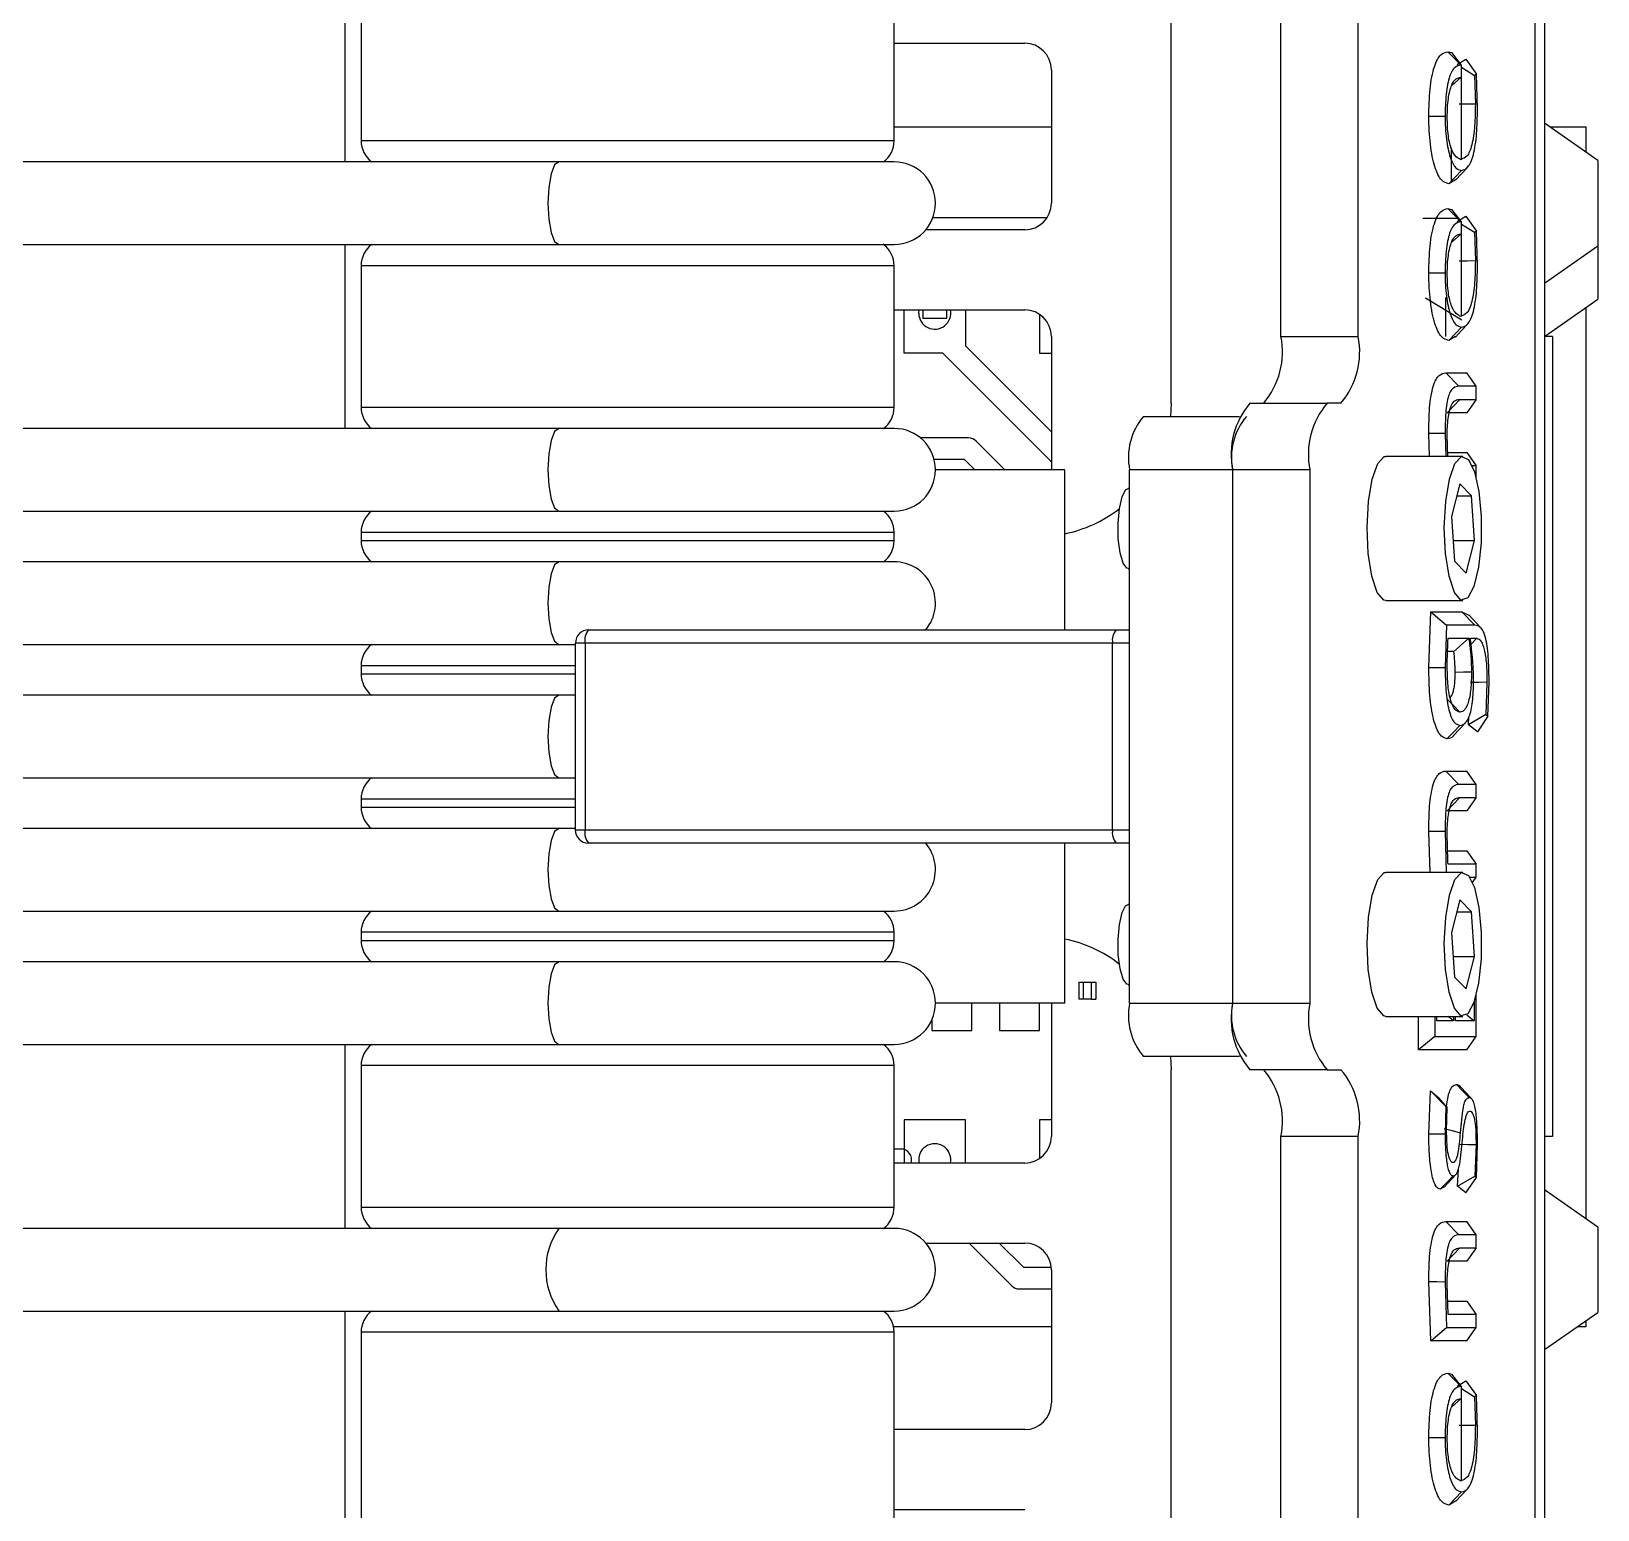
# Model space of a CAD drawing. Header units: millimetres. Extents: x 2 to 418, y 2 to 295.
# Drawn here: x 113.56 to 137.07, y 74.84 to 97.01 of the extents above; entities that cross this region are included whole.
import ezdxf

# ---------------------------------------------------------------- set-up
doc = ezdxf.new("R2010")
doc.units = ezdxf.units.MM

msp = doc.modelspace()

# ---------------------------------------------------------------- linework, layer by layer
at = {"color": 7, "linetype": 'Continuous', "lineweight": 25}
for p, q in [((130.667, 91.437), (130.667, 108.037)), ((132.313, 92.437), (132.313, 107.637)), ((133.472, 92.437), (133.472, 107.637)), ((136.131, 65.237), (136.131, 107.637)), ((136.267, 107.637), (136.267, 65.237)), ((118.267, 95.057), (118.267, 101.817)), ((118.507, 101.498), (118.507, 95.375)), ((126.507, 95.375), (126.507, 101.498)), ((126.507, 96.837), (128.467, 96.837)), ((134.82, 96.707), (134.88, 96.695)), ((135.021, 96.507), (134.88, 96.695)), ((128.867, 96.437), (128.867, 94.437)), ((134.959, 96.515), (135.087, 96.595)), ((135.021, 96.507), (135.014, 96.507)), ((135.021, 95.099), (135.021, 96.507)), ((135.021, 96.476), (135.219, 96.354)), ((135.087, 96.595), (135.246, 96.371)), ((135.019, 96.329), (134.872, 96.198)), ((135.019, 96.329), (135.019, 95.087)), ((135.246, 96.371), (135.219, 96.354)), ((135.219, 96.354), (135.231, 95.922)), ((135.263, 95.85), (135.246, 96.371)), ((126.507, 95.581), (128.867, 95.581)), ((137.067, 95.077), (136.267, 95.637)), ((136.347, 95.581), (136.891, 95.581)), ((136.891, 95.581), (136.891, 95.2)), ((134.867, 95.268), (134.867, 94.749)), ((121.472, 95.057), (108.352, 95.057)), ((126.507, 95.057), (121.472, 95.057)), ((137.067, 95.077), (137.067, 94.437)), ((134.831, 94.729), (135.024, 94.929)), ((134.934, 94.788), (134.831, 94.729)), ((134.82, 94.355), (134.88, 94.343)), ((135.021, 94.155), (134.88, 94.343)), ((137.067, 94.437), (137.067, 93.797)), ((128.801, 94.217), (127.087, 94.217)), ((134.445, 94.211), (134.98, 94.211)), ((134.959, 94.163), (135.087, 94.243)), ((135.021, 94.155), (135.014, 94.155)), ((135.021, 92.747), (135.021, 94.155)), ((135.021, 94.124), (135.219, 94.002)), ((135.087, 94.243), (135.246, 94.019)), ((108.352, 93.817), (121.472, 93.817)), ((118.267, 91.057), (118.267, 93.817)), ((121.472, 93.817), (126.507, 93.817)), ((128.467, 94.037), (126.981, 94.037)), ((135.019, 93.977), (134.872, 93.846)), ((135.019, 93.977), (135.019, 92.735)), ((135.246, 94.019), (135.219, 94.002)), ((135.219, 94.002), (135.231, 93.57)), ((135.263, 93.498), (135.246, 94.019)), ((136.267, 93.237), (137.067, 93.797)), ((137.067, 93.797), (137.067, 92.997)), ((118.507, 93.498), (118.507, 91.375)), ((126.507, 91.375), (126.507, 93.498)), ((134.485, 93.016), (135.026, 92.688)), ((134.785, 93.02), (134.785, 92.437)), ((136.267, 92.437), (137.067, 92.997)), ((136.891, 92.874), (136.891, 79.2)), ((126.507, 92.837), (128.467, 92.837)), ((126.657, 92.187), (126.657, 92.837)), ((126.877, 92.787), (126.882, 92.837)), ((126.937, 92.837), (126.937, 92.707)), ((127.297, 92.707), (126.937, 92.707)), ((127.297, 92.707), (127.297, 92.837)), ((127.577, 92.837), (127.577, 92.299)), ((128.689, 92.769), (128.689, 92.187)), ((128.867, 92.437), (128.867, 90.437)), ((132.313, 92.437), (133.472, 92.437)), ((134.831, 92.377), (135.024, 92.577)), ((134.934, 92.436), (134.831, 92.377)), ((136.387, 92.437), (136.267, 92.437)), ((136.387, 92.437), (136.387, 80.437)), ((127.237, 92.187), (126.657, 92.187)), ((128.867, 90.556), (127.237, 92.187)), ((127.577, 92.299), (128.867, 91.009)), ((128.689, 92.187), (128.867, 92.187)), ((134.788, 91.891), (135.102, 91.891)), ((134.981, 91.691), (134.788, 91.891)), ((135.244, 91.691), (134.981, 91.691)), ((135.244, 91.691), (135.102, 91.891)), ((135.244, 91.494), (135.244, 91.691)), ((135, 91.494), (134.807, 91.294)), ((135, 91.494), (135.244, 91.494)), ((135.244, 91.494), (135.102, 91.294)), ((130.25, 91.237), (131.691, 91.237)), ((130.667, 91.437), (130.657, 91.237)), ((131.847, 91.437), (133.006, 91.437)), ((133.213, 91.437), (133.006, 91.437)), ((135.102, 91.294), (134.807, 91.294)), ((121.472, 91.057), (108.352, 91.057)), ((126.507, 91.057), (121.472, 91.057)), ((127.625, 90.915), (126.902, 90.915)), ((128.169, 90.437), (127.738, 90.868)), ((134.545, 90.637), (134.532, 90.984)), ((134.777, 90.983), (134.787, 90.637)), ((134.817, 90.637), (134.809, 90.949)), ((127.106, 90.595), (127.559, 90.595)), ((127.559, 90.595), (127.717, 90.437)), ((135.045, 90.637), (133.886, 90.637)), ((134.816, 90.697), (135.102, 90.697)), ((135.102, 90.697), (135.244, 90.497)), ((129.067, 90.437), (127.127, 90.437)), ((129.067, 88.037), (129.067, 90.437)), ((131.588, 90.437), (130.042, 90.437)), ((130.042, 82.437), (130.042, 90.437)), ((132.747, 90.437), (131.588, 90.437)), ((131.588, 90.437), (131.588, 82.437)), ((132.747, 90.437), (132.747, 82.437)), ((135.244, 90.497), (135.183, 90.497)), ((135.244, 90.316), (135.244, 90.497)), ((130.042, 90.157), (130.022, 90.157)), ((134.999, 90.226), (134.872, 89.736)), ((134.952, 90.047), (135.172, 90.047)), ((135.172, 90.047), (134.999, 90.226)), ((135.218, 89.377), (135.172, 90.047)), ((108.352, 89.817), (121.472, 89.817)), ((121.472, 89.817), (126.507, 89.817)), ((134.872, 89.736), (134.918, 89.067)), ((118.507, 89.498), (118.507, 89.375)), ((126.507, 89.375), (126.507, 89.498)), ((134.897, 89.377), (135.218, 89.377)), ((135.091, 88.888), (135.218, 89.377)), ((121.472, 89.057), (108.352, 89.057)), ((126.507, 89.057), (121.472, 89.057)), ((130.022, 88.957), (130.042, 88.957)), ((134.918, 89.067), (135.091, 88.888)), ((133.886, 88.477), (135.045, 88.477)), ((134.532, 87.469), (134.564, 88.307)), ((134.564, 88.307), (135.028, 88.307)), ((134.564, 88.307), (134.797, 88.107)), ((135.028, 88.307), (135.133, 88.256)), ((135.028, 88.307), (135.221, 88.107)), ((135.312, 88.066), (135.133, 88.259)), ((121.919, 88.037), (129.839, 88.037)), ((129.839, 88.037), (130.042, 88.037)), ((134.797, 88.107), (134.777, 87.47)), ((135.221, 88.107), (134.797, 88.107)), ((108.352, 87.817), (121.472, 87.817)), ((121.472, 87.817), (121.719, 87.817)), ((121.719, 87.837), (121.719, 85.037)), ((121.719, 87.837), (121.725, 87.837)), ((129.787, 87.837), (121.867, 87.837)), ((121.867, 87.837), (121.867, 85.037)), ((129.787, 85.037), (129.787, 87.837)), ((134.907, 87.71), (134.813, 87.71)), ((134.822, 87.91), (135.132, 87.91)), ((135.132, 87.91), (134.907, 87.71)), ((135.156, 87.91), (135.254, 87.91)), ((135.254, 87.91), (135.166, 87.819)), ((118.507, 87.498), (118.507, 87.375)), ((135.405, 87.249), (135.39, 86.764)), ((135.42, 86.741), (135.437, 87.244)), ((121.472, 87.057), (108.352, 87.057)), ((121.719, 87.057), (121.472, 87.057)), ((135.39, 86.764), (135.129, 86.613)), ((135.39, 86.764), (135.42, 86.741)), ((135.129, 86.613), (135.135, 86.731)), ((135.263, 86.508), (135.129, 86.613)), ((135.42, 86.741), (135.263, 86.508)), ((108.352, 85.817), (121.472, 85.817)), ((121.472, 85.817), (121.719, 85.817)), ((134.788, 85.918), (135.102, 85.918)), ((134.981, 85.718), (134.788, 85.918)), ((135.244, 85.718), (135.102, 85.918)), ((135.244, 85.718), (134.981, 85.718)), ((135.244, 85.521), (135.244, 85.718)), ((118.507, 85.498), (118.507, 85.375)), ((135, 85.521), (134.807, 85.321)), ((135, 85.521), (135.244, 85.521)), ((135.244, 85.521), (135.102, 85.321)), ((135.102, 85.321), (134.807, 85.321)), ((121.472, 85.057), (108.352, 85.057)), ((121.719, 85.057), (121.472, 85.057)), ((121.867, 85.037), (129.787, 85.037)), ((134.554, 84.397), (134.532, 85.01)), ((134.777, 85.009), (134.795, 84.397)), ((129.839, 84.837), (121.919, 84.837)), ((129.067, 82.437), (129.067, 84.837)), ((130.042, 84.837), (129.839, 84.837)), ((134.814, 84.723), (135.102, 84.723)), ((135.102, 84.723), (135.244, 84.523)), ((135.244, 84.523), (134.821, 84.523)), ((135.244, 84.326), (135.244, 84.523)), ((135.045, 84.397), (133.886, 84.397)), ((135.144, 84.326), (135.244, 84.326)), ((135.187, 84.246), (135.244, 84.326)), ((134.999, 83.986), (134.872, 83.496)), ((135.172, 83.807), (134.999, 83.986)), ((108.352, 83.817), (121.472, 83.817)), ((121.472, 83.817), (126.507, 83.817)), ((130.042, 83.917), (130.022, 83.917)), ((134.952, 83.807), (135.172, 83.807)), ((135.218, 83.137), (135.172, 83.807)), ((118.507, 83.498), (118.507, 83.375)), ((126.507, 83.375), (126.507, 83.498)), ((134.872, 83.496), (134.918, 82.827)), ((121.472, 83.057), (108.352, 83.057)), ((126.507, 83.057), (121.472, 83.057)), ((134.897, 83.137), (135.218, 83.137)), ((135.091, 82.648), (135.218, 83.137)), ((134.918, 82.827), (135.091, 82.648)), ((129.278, 82.751), (129.278, 82.495)), ((129.278, 82.751), (129.342, 82.751)), ((129.342, 82.751), (129.342, 82.495)), ((129.342, 82.751), (129.47, 82.751)), ((129.47, 82.495), (129.47, 82.751)), ((129.47, 82.751), (129.534, 82.751)), ((129.534, 82.751), (129.534, 82.495)), ((130.022, 82.717), (130.042, 82.717)), ((135.244, 81.937), (135.244, 82.557)), ((129.067, 82.437), (127.127, 82.437)), ((127.671, 82.027), (127.671, 82.437)), ((128.087, 82.437), (128.087, 82.027)), ((128.687, 82.027), (128.687, 82.437)), ((128.867, 82.437), (128.867, 80.437)), ((129.342, 82.495), (129.278, 82.495)), ((129.47, 82.495), (129.342, 82.495)), ((129.47, 82.495), (129.534, 82.495)), ((130.042, 82.437), (131.588, 82.437)), ((131.588, 82.437), (132.747, 82.437)), ((135.212, 82.451), (135.212, 82.171)), ((127.071, 82.179), (127.071, 82.027)), ((133.886, 82.237), (135.045, 82.237)), ((134.378, 81.737), (134.378, 82.237)), ((134.623, 82.237), (134.623, 81.937)), ((134.654, 82.171), (134.654, 82.237)), ((134.903, 82.171), (134.654, 82.171)), ((134.903, 82.171), (134.823, 82.237)), ((134.903, 82.237), (134.903, 82.171)), ((134.935, 82.171), (134.935, 82.237)), ((135.212, 82.171), (134.935, 82.171)), ((135.103, 82.26), (135.212, 82.171)), ((108.352, 81.817), (121.472, 81.817)), ((118.267, 79.057), (118.267, 81.817)), ((121.472, 81.817), (126.507, 81.817)), ((127.071, 82.027), (127.671, 82.027)), ((128.087, 82.027), (128.687, 82.027)), ((134.623, 81.937), (134.378, 81.737)), ((134.623, 81.937), (135.244, 81.937)), ((135.102, 81.737), (135.244, 81.937)), ((131.691, 81.637), (130.25, 81.637)), ((130.657, 81.637), (130.667, 81.437)), ((135.102, 81.737), (134.378, 81.737)), ((118.507, 81.498), (118.507, 79.375)), ((126.507, 79.375), (126.507, 81.498)), ((130.667, 64.837), (130.667, 81.437)), ((133.006, 81.437), (131.847, 81.437)), ((133.006, 81.437), (133.213, 81.437)), ((134.532, 80.472), (134.56, 81.121)), ((134.56, 81.121), (134.682, 81.016)), ((134.79, 80.885), (134.56, 81.121)), ((134.81, 80.868), (134.682, 81.016)), ((134.79, 80.885), (134.777, 80.472)), ((134.81, 80.868), (134.79, 80.885)), ((126.657, 80.687), (126.657, 80.037)), ((127.577, 80.687), (126.657, 80.687)), ((127.577, 80.037), (127.577, 80.687)), ((128.689, 80.687), (128.689, 80.104)), ((128.867, 80.687), (128.689, 80.687)), ((134.799, 80.521), (134.81, 80.868)), ((133.472, 80.437), (132.313, 80.437)), ((132.313, 65.237), (132.313, 80.437)), ((133.472, 65.237), (133.472, 80.437)), ((136.387, 80.437), (136.267, 80.437)), ((126.609, 80.247), (126.507, 80.247)), ((135.241, 80.316), (135.224, 79.841)), ((135.247, 79.822), (135.263, 80.315)), ((128.467, 80.037), (126.507, 80.037)), ((134.963, 79.69), (134.976, 79.945)), ((134.761, 79.674), (134.94, 79.866)), ((134.963, 79.69), (135.224, 79.841)), ((135.088, 79.59), (135.247, 79.822)), ((135.224, 79.841), (135.247, 79.822)), ((134.761, 79.679), (134.704, 79.646)), ((135.088, 79.59), (134.963, 79.69)), ((137.067, 79.077), (136.267, 79.637)), ((121.472, 79.057), (108.352, 79.057)), ((126.507, 79.057), (121.472, 79.057)), ((134.788, 79.161), (135.102, 79.161)), ((134.981, 78.961), (134.788, 79.161)), ((135.244, 78.961), (135.102, 79.161)), ((137.067, 79.077), (137.067, 78.437)), ((126.981, 78.837), (128.467, 78.837)), ((127.633, 78.837), (128.274, 78.196)), ((128.453, 78.469), (128.085, 78.837)), ((135, 78.763), (134.807, 78.563)), ((135.244, 78.961), (134.981, 78.961)), ((135, 78.763), (135.244, 78.763)), ((135.244, 78.763), (135.102, 78.563)), ((135.244, 78.763), (135.244, 78.961)), ((135.102, 78.563), (134.807, 78.563)), ((128.866, 78.469), (128.453, 78.469)), ((128.867, 78.437), (128.867, 76.437)), ((137.067, 78.437), (137.067, 77.797)), ((128.387, 78.149), (128.867, 78.149)), ((134.564, 77.369), (134.532, 78.253)), ((134.777, 78.252), (134.797, 77.569)), ((134.821, 77.766), (134.809, 78.219)), ((134.816, 77.966), (135.102, 77.966)), ((135.102, 77.966), (135.244, 77.766)), ((108.352, 77.817), (121.472, 77.817)), ((118.267, 71.057), (118.267, 77.817)), ((121.472, 77.817), (126.507, 77.817)), ((135.244, 77.766), (134.821, 77.766)), ((135.244, 77.569), (135.244, 77.766)), ((136.267, 77.237), (137.067, 77.797)), ((136.891, 77.674), (136.891, 77.581)), ((118.507, 77.498), (118.507, 71.375)), ((128.867, 77.581), (126.498, 77.581)), ((126.507, 71.375), (126.507, 77.498)), ((134.564, 77.369), (134.797, 77.569)), ((135.102, 77.369), (134.564, 77.369)), ((134.797, 77.569), (135.244, 77.569)), ((135.102, 77.369), (135.244, 77.569)), ((136.891, 77.581), (136.758, 77.581)), ((134.82, 76.883), (134.88, 76.871)), ((135.021, 76.683), (134.88, 76.871)), ((134.959, 76.691), (135.087, 76.771)), ((135.021, 76.683), (135.014, 76.683)), ((135.021, 75.275), (135.021, 76.683)), ((135.021, 76.652), (135.219, 76.53)), ((135.087, 76.771), (135.246, 76.547)), ((135.019, 76.505), (134.872, 76.374)), ((135.019, 76.505), (135.019, 75.263)), ((135.246, 76.547), (135.219, 76.53)), ((135.219, 76.53), (135.231, 76.098)), ((135.263, 76.026), (135.246, 76.547)), ((128.467, 76.037), (126.507, 76.037)), ((126.507, 74.837), (128.467, 74.837)), ((134.934, 74.964), (134.831, 74.905))]:
    msp.add_line(p, q, dxfattribs=at)
at = {"color": 8, "linetype": 'Continuous', "lineweight": 25}
for p, q in [((118.507, 95.375), (120.071, 95.375)), ((120.071, 95.375), (126.507, 95.375)), ((126.507, 93.498), (118.507, 93.498)), ((118.507, 91.375), (120.071, 91.375)), ((120.071, 91.375), (126.507, 91.375)), ((126.507, 89.498), (118.507, 89.498)), ((118.507, 89.375), (120.071, 89.375)), ((120.071, 89.375), (126.507, 89.375)), ((121.867, 87.837), (121.719, 87.837)), ((130.042, 87.837), (129.787, 87.837)), ((121.719, 87.498), (118.507, 87.498)), ((118.507, 87.375), (120.071, 87.375)), ((120.071, 87.375), (121.719, 87.375)), ((121.719, 85.498), (118.507, 85.498)), ((118.507, 85.375), (120.071, 85.375)), ((120.071, 85.375), (121.719, 85.375)), ((121.719, 85.037), (121.867, 85.037)), ((129.787, 85.037), (130.042, 85.037)), ((126.507, 83.498), (118.507, 83.498)), ((118.507, 83.375), (120.071, 83.375)), ((120.071, 83.375), (126.507, 83.375)), ((126.507, 81.498), (118.507, 81.498)), ((118.507, 79.375), (120.071, 79.375)), ((120.071, 79.375), (126.507, 79.375)), ((126.507, 77.498), (118.507, 77.498))]:
    msp.add_line(p, q, dxfattribs=at)
at = {"color": 7, "linetype": 'Continuous', "lineweight": 25, "flags": 128}
for points in [[(135.014, 96.507), (134.917, 96.607), (134.82, 96.707)], [(134.777, 95.738), (134.655, 95.738), (134.532, 95.738)], [(135.231, 95.922), (135.109, 95.921), (134.986, 95.921)], [(134.934, 94.781), (135.024, 94.878), (135.113, 94.974)], [(135.014, 94.155), (134.917, 94.255), (134.82, 94.355)], [(134.777, 93.386), (134.655, 93.386), (134.532, 93.386)], [(135.231, 93.57), (135.109, 93.569), (134.986, 93.569)], [(134.934, 92.429), (135.024, 92.526), (135.113, 92.622)], [(134.777, 90.983), (134.655, 90.983), (134.532, 90.984)], [(133.886, 88.477), (133.856, 88.483), (133.757, 88.598), (133.676, 88.842), (133.624, 89.182), (133.606, 89.573), (133.627, 89.962), (133.682, 90.297), (133.765, 90.531), (133.864, 90.634), (133.886, 90.637)], [(135.117, 88.514), (135.015, 88.483), (134.917, 88.598), (134.836, 88.842), (134.783, 89.182), (134.765, 89.573), (134.786, 89.962), (134.841, 90.297), (134.924, 90.531), (135.023, 90.634), (135.126, 90.591), (135.217, 90.408), (135.285, 90.111), (135.32, 89.739), (135.319, 89.342), (135.28, 88.974), (135.21, 88.685), (135.117, 88.514)], [(130.022, 88.957), (130.002, 88.962), (129.944, 89.037), (129.899, 89.191), (129.872, 89.401), (129.868, 89.635), (129.888, 89.857), (129.928, 90.033), (129.982, 90.136), (130.022, 90.157)], [(134.532, 87.469), (134.655, 87.469), (134.777, 87.47)], [(134.928, 87.403), (135.051, 87.404), (135.173, 87.405)], [(135.405, 87.249), (135.283, 87.248), (135.16, 87.248)], [(134.804, 87.001), (134.901, 86.901), (134.998, 86.801)], [(134.805, 86.403), (134.901, 86.503), (134.998, 86.603)], [(134.904, 86.45), (134.994, 86.546), (135.084, 86.643)], [(134.777, 85.009), (134.655, 85.01), (134.532, 85.01)], [(133.886, 82.237), (133.856, 82.243), (133.757, 82.358), (133.676, 82.602), (133.624, 82.942), (133.606, 83.333), (133.627, 83.722), (133.682, 84.057), (133.765, 84.291), (133.864, 84.394), (133.886, 84.397)], [(135.117, 82.274), (135.015, 82.243), (134.917, 82.358), (134.836, 82.602), (134.783, 82.942), (134.765, 83.333), (134.786, 83.722), (134.841, 84.057), (134.924, 84.291), (135.023, 84.394), (135.126, 84.351), (135.217, 84.168), (135.285, 83.871), (135.32, 83.499), (135.319, 83.102), (135.28, 82.734), (135.21, 82.445), (135.117, 82.274)], [(130.022, 82.717), (130.002, 82.722), (129.944, 82.797), (129.899, 82.951), (129.872, 83.161), (129.868, 83.395), (129.888, 83.617), (129.928, 83.793), (129.982, 83.896), (130.022, 83.917)], [(134.949, 81.214), (135.045, 81.114), (135.142, 81.014)], [(135.184, 80.99), (135.096, 81.085), (135.007, 81.18)], [(134.777, 80.472), (134.655, 80.472), (134.532, 80.472)], [(134.762, 80.557), (134.883, 80.524), (135.004, 80.49)], [(134.996, 80.318), (135.119, 80.317), (135.241, 80.316)], [(134.898, 79.846), (134.801, 79.746), (134.704, 79.646)], [(134.777, 78.252), (134.655, 78.253), (134.532, 78.253)], [(135.014, 76.683), (134.917, 76.783), (134.82, 76.883)], [(135.231, 76.098), (135.109, 76.097), (134.986, 76.097)], [(134.777, 75.914), (134.655, 75.914), (134.532, 75.914)], [(134.831, 74.905), (134.928, 75.005), (135.024, 75.105)], [(134.934, 74.957), (135.024, 75.054), (135.113, 75.15)]]:
    msp.add_lwpolyline(points, dxfattribs=at)
at = {"color": 8, "linetype": 'Continuous', "lineweight": 25, "flags": 128}
for points in [[(121.472, 95.057), (121.41, 95.01), (121.358, 94.875), (121.323, 94.674), (121.311, 94.437), (121.323, 94.199), (121.358, 93.998), (121.41, 93.864), (121.472, 93.817), (121.472, 93.817)], [(121.472, 91.057), (121.41, 91.01), (121.358, 90.875), (121.323, 90.674), (121.311, 90.437), (121.323, 90.199), (121.358, 89.998), (121.41, 89.864), (121.472, 89.817), (121.472, 89.817)], [(121.472, 89.057), (121.41, 89.01), (121.358, 88.875), (121.323, 88.674), (121.311, 88.437), (121.323, 88.199), (121.358, 87.998), (121.41, 87.864), (121.472, 87.817), (121.472, 87.817)], [(121.472, 87.057), (121.41, 87.01), (121.358, 86.875), (121.323, 86.674), (121.311, 86.437), (121.323, 86.199), (121.358, 85.998), (121.41, 85.864), (121.472, 85.817), (121.472, 85.817)], [(121.472, 85.057), (121.41, 85.01), (121.358, 84.875), (121.323, 84.674), (121.311, 84.437), (121.323, 84.199), (121.358, 83.998), (121.41, 83.864), (121.472, 83.817), (121.472, 83.817)], [(121.472, 83.057), (121.41, 83.01), (121.358, 82.875), (121.323, 82.674), (121.311, 82.437), (121.323, 82.199), (121.358, 81.998), (121.41, 81.864), (121.472, 81.817), (121.472, 81.817)]]:
    msp.add_lwpolyline(points, dxfattribs=at)
at = {"color": 7, "linetype": 'Continuous', "lineweight": 25}
for centre, radius, start, end in [((128.467, 96.437), 0.4, 0, 90), ((118.907, 95.375), 0.4, 180, 232.7253), ((126.107, 95.375), 0.4, 307.2747, 0), ((126.507, 94.437), 0.62, 270, 90), ((128.467, 94.437), 0.4, 270, 0), ((118.907, 93.498), 0.4, 127.2747, 180), ((126.107, 93.498), 0.4, 0, 53.5401), ((127.117, 92.787), 0.24, 180, 12.0247), ((128.467, 92.437), 0.4, 0, 90), ((131.153, 92.204), 1.183, 319.6097, 11.3687), ((132.312, 92.204), 1.183, 319.6095, 11.369), ((118.907, 91.375), 0.4, 180, 232.7253), ((126.107, 91.375), 0.4, 307.2747, 0), ((130.97, 90.623), 0.947, 139.609, 191.3695), ((132.748, 90.67), 1.183, 139.6097, 191.3687), ((132.516, 90.623), 0.947, 139.6097, 191.3687), ((133.907, 90.67), 1.183, 139.6092, 191.369), ((126.507, 90.437), 0.62, 270, 90), ((127.625, 90.755), 0.16, 45, 90), ((118.907, 89.498), 0.4, 127.2747, 180), ((126.107, 89.498), 0.4, 0, 52.7253), ((128.667, 91.437), 2, 281.537, 307.5881), ((118.907, 89.375), 0.4, 180, 232.7253), ((126.107, 89.375), 0.4, 307.2747, 0), ((126.507, 88.437), 0.62, 319.8222, 90), ((121.922, 87.84), 0.197, 91.0102, 180.9759), ((122.099, 87.883), 0.237, 139.6087, 191.3697), ((130.019, 87.883), 0.237, 139.6099, 191.367), ((118.907, 87.498), 0.4, 127.2747, 180), ((118.907, 87.375), 0.4, 180, 232.7253), ((118.907, 85.498), 0.4, 127.2747, 180), ((118.907, 85.375), 0.4, 180, 232.7253), ((121.919, 85.037), 0.2, 180, 270), ((122.099, 84.99), 0.237, 168.6303, 220.3913), ((130.019, 84.99), 0.237, 168.633, 220.3901), ((126.507, 84.437), 0.62, 270, 40.1778), ((118.907, 83.498), 0.4, 127.2747, 180), ((126.107, 83.498), 0.4, 0, 52.7253), ((118.907, 83.375), 0.4, 180, 232.7253), ((126.107, 83.375), 0.4, 307.2747, 0), ((128.667, 81.437), 2, 52.4119, 78.463), ((126.507, 82.437), 0.62, 270, 90), ((130.97, 82.25), 0.947, 168.6305, 220.391), ((132.748, 82.204), 1.183, 168.6313, 220.3903), ((132.516, 82.25), 0.947, 168.6313, 220.3903), ((133.907, 82.204), 1.183, 168.631, 220.3908), ((118.907, 81.498), 0.4, 127.2747, 180), ((126.107, 81.498), 0.4, 0, 52.7253), ((131.153, 80.67), 1.183, 348.6313, 40.3903), ((132.312, 80.67), 1.183, 348.631, 40.3905), ((128.467, 80.437), 0.4, 270, 0), ((126.609, 80.087), 0.16, 341.79, 90), ((127.117, 80.087), 0.24, 347.9753, 192.0247), ((118.907, 79.375), 0.4, 180, 232.7253), ((126.107, 79.375), 0.4, 307.2747, 0), ((126.507, 78.437), 0.62, 270, 90), ((128.467, 78.437), 0.4, 0, 90), ((128.387, 78.309), 0.16, 225, 270), ((118.907, 77.498), 0.4, 127.2747, 180), ((126.107, 77.498), 0.4, 0, 52.7253), ((128.467, 76.437), 0.4, 270, 0)]:
    msp.add_arc(centre, radius, start, end, dxfattribs=at)
at = {"color": 8, "linetype": 'Continuous', "lineweight": 25}
msp.add_arc((122.371, 78.437), 1.092, 145.4171, 214.5829, dxfattribs=at)
at = {"color": 7, "linetype": 'Continuous', "lineweight": 25}
for points, knots in [([(134.532, 95.738), (134.535, 95.879), (134.54, 96.09), (134.576, 96.335), (134.614, 96.488), (134.661, 96.598), (134.73, 96.69), (134.784, 96.701), (134.82, 96.707)], [0, 0, 0, 0, 0.249247, 0.374334, 0.49948, 0.624589, 0.749835, 1, 1, 1, 1]), ([(135.014, 96.507), (134.984, 96.503), (134.94, 96.495), (134.883, 96.427), (134.844, 96.344), (134.813, 96.222), (134.783, 96.024), (134.779, 95.852), (134.777, 95.738)], [0, 0, 0, 0, 0.250605, 0.376149, 0.501648, 0.626826, 0.751937, 1, 1, 1, 1]), ([(134.809, 95.727), (134.81, 95.775), (134.811, 95.871), (134.824, 96.006), (134.846, 96.123), (134.875, 96.215), (134.909, 96.275), (134.957, 96.314), (134.994, 96.323), (135.019, 96.329)], [0, 0, 0, 0, 0.125292, 0.249889, 0.374716, 0.499628, 0.624466, 0.749155, 1, 1, 1, 1]), ([(134.831, 94.729), (134.794, 94.738), (134.72, 94.757), (134.635, 94.93), (134.583, 95.134), (134.554, 95.319), (134.536, 95.523), (134.533, 95.666), (134.532, 95.738)], [0, 0, 0, 0, 0.249922, 0.499306, 0.624474, 0.749627, 0.874812, 1, 1, 1, 1]), ([(134.777, 95.738), (134.778, 95.68), (134.78, 95.563), (134.796, 95.396), (134.82, 95.247), (134.864, 95.083), (134.933, 94.949), (134.994, 94.935), (135.024, 94.929)], [0, 0, 0, 0, 0.1247488, 0.2498642, 0.3752749, 0.5004444, 0.7503144, 1, 1, 1, 1]), ([(135.019, 95.087), (134.968, 95.111), (134.904, 95.142), (134.846, 95.327), (134.824, 95.446), (134.811, 95.583), (134.81, 95.679), (134.809, 95.727)], [0, 0, 0, 0, 0.498641, 0.62394, 0.749227, 0.874112, 1, 1, 1, 1]), ([(135.231, 95.922), (135.23, 95.812), (135.227, 95.647), (135.205, 95.444), (135.179, 95.31), (135.146, 95.204), (135.093, 95.12), (135.05, 95.107), (135.021, 95.099)], [0, 0, 0, 0, 0.247928, 0.374025, 0.499393, 0.624617, 0.74985, 1, 1, 1, 1]), ([(135.024, 94.929), (135.056, 94.937), (135.105, 94.949), (135.164, 95.047), (135.203, 95.16), (135.232, 95.31), (135.258, 95.538), (135.261, 95.725), (135.263, 95.85)], [0, 0, 0, 0, 0.249447, 0.374681, 0.499635, 0.624676, 0.749884, 1, 1, 1, 1]), ([(134.532, 93.386), (134.535, 93.527), (134.54, 93.738), (134.576, 93.983), (134.614, 94.136), (134.661, 94.246), (134.73, 94.338), (134.784, 94.349), (134.82, 94.355)], [0, 0, 0, 0, 0.249247, 0.374334, 0.49948, 0.624589, 0.749835, 1, 1, 1, 1]), ([(135.014, 94.155), (134.984, 94.151), (134.94, 94.143), (134.883, 94.075), (134.844, 93.992), (134.813, 93.87), (134.783, 93.672), (134.779, 93.5), (134.777, 93.386)], [0, 0, 0, 0, 0.250605, 0.376149, 0.501648, 0.626827, 0.751937, 1, 1, 1, 1]), ([(134.809, 93.375), (134.81, 93.423), (134.811, 93.519), (134.824, 93.654), (134.846, 93.771), (134.875, 93.863), (134.909, 93.923), (134.957, 93.962), (134.994, 93.971), (135.019, 93.977)], [0, 0, 0, 0, 0.125292, 0.249889, 0.374716, 0.499628, 0.624466, 0.749155, 1, 1, 1, 1]), ([(134.831, 92.377), (134.794, 92.386), (134.72, 92.405), (134.635, 92.578), (134.583, 92.782), (134.554, 92.967), (134.536, 93.171), (134.533, 93.314), (134.532, 93.386)], [0, 0, 0, 0, 0.249922, 0.499306, 0.624474, 0.749627, 0.874812, 1, 1, 1, 1]), ([(134.777, 93.386), (134.778, 93.328), (134.78, 93.211), (134.796, 93.044), (134.82, 92.895), (134.864, 92.731), (134.933, 92.597), (134.994, 92.583), (135.024, 92.577)], [0, 0, 0, 0, 0.1247488, 0.2498642, 0.3752749, 0.5004444, 0.7503144, 1, 1, 1, 1]), ([(135.019, 92.735), (134.968, 92.759), (134.904, 92.79), (134.846, 92.975), (134.824, 93.094), (134.811, 93.231), (134.81, 93.327), (134.809, 93.375)], [0, 0, 0, 0, 0.498641, 0.62394, 0.749227, 0.874112, 1, 1, 1, 1]), ([(135.231, 93.57), (135.23, 93.46), (135.227, 93.295), (135.205, 93.092), (135.179, 92.958), (135.146, 92.852), (135.093, 92.768), (135.05, 92.755), (135.021, 92.747)], [0, 0, 0, 0, 0.247928, 0.374025, 0.499393, 0.624617, 0.74985, 1, 1, 1, 1]), ([(135.024, 92.577), (135.056, 92.585), (135.105, 92.597), (135.164, 92.695), (135.203, 92.808), (135.232, 92.958), (135.258, 93.186), (135.261, 93.373), (135.263, 93.498)], [0, 0, 0, 0, 0.249447, 0.374681, 0.499635, 0.624676, 0.749883, 1, 1, 1, 1]), ([(134.532, 90.984), (134.534, 91.113), (134.536, 91.308), (134.564, 91.546), (134.597, 91.695), (134.64, 91.798), (134.704, 91.877), (134.754, 91.886), (134.788, 91.891)], [0, 0, 0, 0, 0.249758, 0.374849, 0.499737, 0.624735, 0.749862, 1, 1, 1, 1]), ([(134.981, 91.691), (134.954, 91.687), (134.914, 91.681), (134.863, 91.628), (134.827, 91.552), (134.801, 91.434), (134.78, 91.242), (134.778, 91.086), (134.777, 90.983)], [0, 0, 0, 0, 0.250284, 0.375173, 0.500596, 0.625166, 0.750187, 1, 1, 1, 1]), ([(134.809, 90.949), (134.809, 90.993), (134.81, 91.081), (134.821, 91.209), (134.84, 91.32), (134.876, 91.429), (134.932, 91.487), (134.977, 91.492), (135, 91.494)], [0, 0, 0, 0, 0.125319, 0.250715, 0.37579, 0.500865, 0.749544, 1, 1, 1, 1]), ([(135.437, 87.244), (135.436, 87.361), (135.434, 87.536), (135.415, 87.757), (135.39, 87.906), (135.353, 88.012), (135.297, 88.094), (135.251, 88.102), (135.221, 88.107)], [0, 0, 0, 0, 0.250369, 0.375575, 0.500445, 0.624928, 0.750055, 1, 1, 1, 1]), ([(134.809, 87.465), (134.809, 87.54), (134.81, 87.633), (134.814, 87.726), (134.815, 87.75), (134.816, 87.769), (134.816, 87.786), (134.817, 87.8), (134.817, 87.8), (134.817, 87.803), (134.818, 87.812), (134.819, 87.848), (134.821, 87.883), (134.822, 87.91)], [0, 0, 0, 0, 0.499848, 0.624864, 0.62916, 0.661479, 0.749909, 0.750032, 0.751122, 0.754257, 0.766295, 0.813438, 1, 1, 1, 1]), ([(134.928, 87.403), (134.927, 87.457), (134.926, 87.565), (134.913, 87.662), (134.907, 87.71)], [0, 0, 0, 0, 0.4998222, 1, 1, 1, 1]), ([(135.132, 87.91), (135.136, 87.881), (135.141, 87.844), (135.146, 87.805), (135.147, 87.795), (135.148, 87.792), (135.153, 87.751), (135.168, 87.629), (135.171, 87.494), (135.173, 87.405)], [0, 0, 0, 0, 0.184045, 0.232125, 0.24518, 0.248961, 0.250911, 0.501053, 1, 1, 1, 1]), ([(135.205, 87.293), (135.202, 87.402), (135.199, 87.511), (135.188, 87.612), (135.188, 87.619), (135.185, 87.645), (135.174, 87.743), (135.164, 87.836), (135.156, 87.91)], [0, 0, 0, 0, 0.497617, 0.498815, 0.508021, 0.533395, 0.629051, 1, 1, 1, 1]), ([(135.254, 87.91), (135.276, 87.902), (135.308, 87.889), (135.346, 87.805), (135.37, 87.721), (135.388, 87.614), (135.403, 87.457), (135.404, 87.332), (135.405, 87.249)], [0, 0, 0, 0, 0.249418, 0.374942, 0.499974, 0.625811, 0.751143, 1, 1, 1, 1]), ([(134.805, 86.403), (134.768, 86.414), (134.713, 86.43), (134.647, 86.554), (134.603, 86.686), (134.57, 86.856), (134.539, 87.114), (134.535, 87.327), (134.532, 87.469)], [0, 0, 0, 0, 0.249666, 0.374854, 0.500006, 0.62515, 0.750346, 1, 1, 1, 1]), ([(134.777, 87.47), (134.779, 87.354), (134.782, 87.181), (134.806, 86.969), (134.833, 86.829), (134.869, 86.722), (134.923, 86.623), (134.968, 86.611), (134.998, 86.603)], [0, 0, 0, 0, 0.249661, 0.374893, 0.499509, 0.624718, 0.750159, 1, 1, 1, 1]), ([(134.998, 86.801), (134.973, 86.808), (134.925, 86.822), (134.87, 86.935), (134.837, 87.071), (134.814, 87.235), (134.811, 87.373), (134.809, 87.465)], [0, 0, 0, 0, 0.252023, 0.502565, 0.62894, 0.754712, 1, 1, 1, 1]), ([(134.852, 87.019), (134.859, 87.027), (134.873, 87.041), (134.893, 87.085), (134.91, 87.147), (134.926, 87.253), (134.927, 87.343), (134.928, 87.403)], [0, 0, 0, 0, 0.158877, 0.3274, 0.495733, 0.664139, 1, 1, 1, 1]), ([(135.173, 87.405), (135.172, 87.318), (135.169, 87.188), (135.147, 87.036), (135.124, 86.941), (135.095, 86.872), (135.053, 86.812), (135.02, 86.805), (134.998, 86.801)], [0, 0, 0, 0, 0.2497787, 0.3747899, 0.499802, 0.6250984, 0.750368, 1, 1, 1, 1]), ([(134.998, 86.603), (135.024, 86.608), (135.063, 86.614), (135.113, 86.678), (135.147, 86.752), (135.175, 86.859), (135.201, 87.039), (135.203, 87.191), (135.205, 87.293)], [0, 0, 0, 0, 0.249298, 0.374608, 0.49914, 0.624342, 0.749697, 1, 1, 1, 1]), ([(134.904, 86.45), (134.903, 86.449), (134.872, 86.404), (134.838, 86.404), (134.805, 86.403)], [0, 0, 0, 0, 0.01639, 1, 1, 1, 1]), ([(134.532, 85.01), (134.534, 85.14), (134.536, 85.335), (134.564, 85.573), (134.597, 85.721), (134.64, 85.825), (134.704, 85.904), (134.754, 85.912), (134.788, 85.918)], [0, 0, 0, 0, 0.249758, 0.374849, 0.499737, 0.624735, 0.749862, 1, 1, 1, 1]), ([(134.981, 85.718), (134.954, 85.714), (134.914, 85.708), (134.863, 85.655), (134.827, 85.579), (134.801, 85.461), (134.78, 85.268), (134.778, 85.113), (134.777, 85.009)], [0, 0, 0, 0, 0.2502842, 0.3751726, 0.5005957, 0.6251659, 0.7501874, 1, 1, 1, 1]), ([(134.809, 84.976), (134.809, 85.02), (134.81, 85.108), (134.821, 85.235), (134.84, 85.347), (134.876, 85.456), (134.932, 85.514), (134.977, 85.518), (135, 85.521)], [0, 0, 0, 0, 0.125319, 0.250715, 0.37579, 0.500865, 0.749544, 1, 1, 1, 1]), ([(134.821, 84.523), (134.82, 84.551), (134.819, 84.586), (134.817, 84.622), (134.817, 84.632), (134.817, 84.635), (134.815, 84.673), (134.811, 84.786), (134.81, 84.9), (134.809, 84.976)], [0, 0, 0, 0, 0.183415, 0.231338, 0.244352, 0.248123, 0.250069, 0.500136, 1, 1, 1, 1]), ([(134.798, 80.881), (134.805, 80.936), (134.818, 81.03), (134.848, 81.126), (134.89, 81.204), (134.925, 81.21), (134.949, 81.214)], [0, 0, 0, 0, 0.252476, 0.439528, 0.62645, 1, 1, 1, 1]), ([(134.949, 81.214), (134.962, 81.213), (134.983, 81.212), (135.001, 81.184), (135.007, 81.176)], [0, 0, 0, 0, 0.689754, 1, 1, 1, 1]), ([(135.142, 81.014), (135.123, 81.012), (135.096, 81.008), (135.063, 80.944), (135.028, 80.787), (135.015, 80.622), (135.004, 80.49)], [0, 0, 0, 0, 0.252687, 0.378691, 0.504236, 1, 1, 1, 1]), ([(135.263, 80.315), (135.262, 80.395), (135.261, 80.554), (135.247, 80.75), (135.226, 80.887), (135.202, 80.968), (135.173, 81.009), (135.152, 81.012), (135.142, 81.014)], [0, 0, 0, 0, 0.250208, 0.499441, 0.624764, 0.749487, 0.874351, 1, 1, 1, 1]), ([(135.033, 80.338), (135.043, 80.446), (135.057, 80.582), (135.085, 80.718), (135.103, 80.772), (135.123, 80.809), (135.138, 80.814), (135.146, 80.817)], [0, 0, 0, 0, 0.4990057, 0.624564, 0.7490729, 0.8742839, 1, 1, 1, 1]), ([(135.146, 80.817), (135.154, 80.816), (135.169, 80.813), (135.191, 80.783), (135.21, 80.733), (135.229, 80.639), (135.24, 80.493), (135.241, 80.375), (135.241, 80.316)], [0, 0, 0, 0, 0.1247003, 0.2500624, 0.3754055, 0.5003011, 0.7499091, 1, 1, 1, 1]), ([(134.704, 79.646), (134.691, 79.649), (134.666, 79.654), (134.629, 79.703), (134.596, 79.787), (134.562, 79.937), (134.536, 80.173), (134.533, 80.372), (134.532, 80.472)], [0, 0, 0, 0, 0.125199, 0.2502677, 0.375351, 0.5004835, 0.7498201, 1, 1, 1, 1]), ([(134.777, 80.472), (134.778, 80.399), (134.779, 80.252), (134.796, 80.075), (134.818, 79.956), (134.842, 79.889), (134.869, 79.851), (134.888, 79.848), (134.898, 79.846)], [0, 0, 0, 0, 0.250192, 0.499189, 0.624347, 0.749498, 0.874703, 1, 1, 1, 1]), ([(134.893, 80.043), (134.886, 80.045), (134.871, 80.049), (134.85, 80.08), (134.833, 80.13), (134.814, 80.217), (134.801, 80.353), (134.8, 80.465), (134.799, 80.521)], [0, 0, 0, 0, 0.126074, 0.250984, 0.376068, 0.501314, 0.750665, 1, 1, 1, 1]), ([(135.004, 80.49), (134.994, 80.383), (134.983, 80.249), (134.954, 80.123), (134.936, 80.076), (134.915, 80.048), (134.9, 80.045), (134.893, 80.043)], [0, 0, 0, 0, 0.500249, 0.625378, 0.749398, 0.874452, 1, 1, 1, 1]), ([(134.898, 79.846), (134.915, 79.849), (134.94, 79.855), (134.97, 79.917), (135.007, 80.055), (135.021, 80.212), (135.033, 80.338)], [0, 0, 0, 0, 0.2496532, 0.3742572, 0.4993999, 1, 1, 1, 1]), ([(134.532, 78.253), (134.534, 78.383), (134.536, 78.578), (134.564, 78.815), (134.597, 78.964), (134.64, 79.068), (134.704, 79.146), (134.754, 79.155), (134.788, 79.161)], [0, 0, 0, 0, 0.2497576, 0.3748487, 0.499737, 0.6247353, 0.7498616, 1, 1, 1, 1]), ([(134.981, 78.961), (134.954, 78.957), (134.914, 78.95), (134.863, 78.897), (134.827, 78.822), (134.801, 78.703), (134.78, 78.511), (134.778, 78.356), (134.777, 78.252)], [0, 0, 0, 0, 0.250284, 0.375173, 0.500596, 0.625166, 0.750187, 1, 1, 1, 1]), ([(134.809, 78.219), (134.809, 78.262), (134.81, 78.35), (134.821, 78.478), (134.84, 78.589), (134.876, 78.699), (134.932, 78.756), (134.977, 78.761), (135, 78.763)], [0, 0, 0, 0, 0.125319, 0.250715, 0.37579, 0.500865, 0.749544, 1, 1, 1, 1]), ([(134.532, 75.914), (134.535, 76.055), (134.54, 76.266), (134.576, 76.511), (134.614, 76.664), (134.661, 76.774), (134.73, 76.866), (134.784, 76.877), (134.82, 76.883)], [0, 0, 0, 0, 0.249247, 0.374334, 0.49948, 0.624589, 0.749835, 1, 1, 1, 1]), ([(135.014, 76.683), (134.984, 76.679), (134.94, 76.671), (134.883, 76.603), (134.844, 76.52), (134.813, 76.398), (134.783, 76.2), (134.779, 76.028), (134.777, 75.914)], [0, 0, 0, 0, 0.250605, 0.376149, 0.501648, 0.626826, 0.751936, 1, 1, 1, 1]), ([(134.809, 75.903), (134.81, 75.951), (134.811, 76.047), (134.824, 76.182), (134.846, 76.299), (134.875, 76.391), (134.909, 76.451), (134.957, 76.49), (134.994, 76.499), (135.019, 76.505)], [0, 0, 0, 0, 0.125292, 0.249888, 0.374716, 0.499627, 0.624466, 0.749154, 1, 1, 1, 1]), ([(135.231, 76.098), (135.23, 75.988), (135.227, 75.823), (135.205, 75.62), (135.179, 75.486), (135.146, 75.38), (135.093, 75.296), (135.05, 75.283), (135.021, 75.275)], [0, 0, 0, 0, 0.247928, 0.374025, 0.499393, 0.624617, 0.74985, 1, 1, 1, 1]), ([(135.024, 75.105), (135.056, 75.113), (135.105, 75.125), (135.164, 75.223), (135.203, 75.336), (135.232, 75.486), (135.258, 75.714), (135.261, 75.901), (135.263, 76.026)], [0, 0, 0, 0, 0.2494469, 0.3746808, 0.499635, 0.6246752, 0.7498835, 1, 1, 1, 1]), ([(134.831, 74.905), (134.794, 74.914), (134.72, 74.933), (134.635, 75.106), (134.583, 75.31), (134.554, 75.495), (134.536, 75.699), (134.533, 75.842), (134.532, 75.914)], [0, 0, 0, 0, 0.249922, 0.499306, 0.624474, 0.749627, 0.874812, 1, 1, 1, 1]), ([(134.777, 75.914), (134.778, 75.856), (134.78, 75.739), (134.796, 75.572), (134.82, 75.423), (134.864, 75.259), (134.933, 75.125), (134.994, 75.111), (135.024, 75.105)], [0, 0, 0, 0, 0.124749, 0.249864, 0.375275, 0.500445, 0.750315, 1, 1, 1, 1]), ([(135.019, 75.263), (134.968, 75.287), (134.904, 75.318), (134.846, 75.503), (134.824, 75.622), (134.811, 75.759), (134.81, 75.855), (134.809, 75.903)], [0, 0, 0, 0, 0.49864, 0.62394, 0.749227, 0.874112, 1, 1, 1, 1])]:
    msp.add_open_spline(points, degree=3, knots=knots, dxfattribs=at)

doc.saveas('drawing.dxf')
